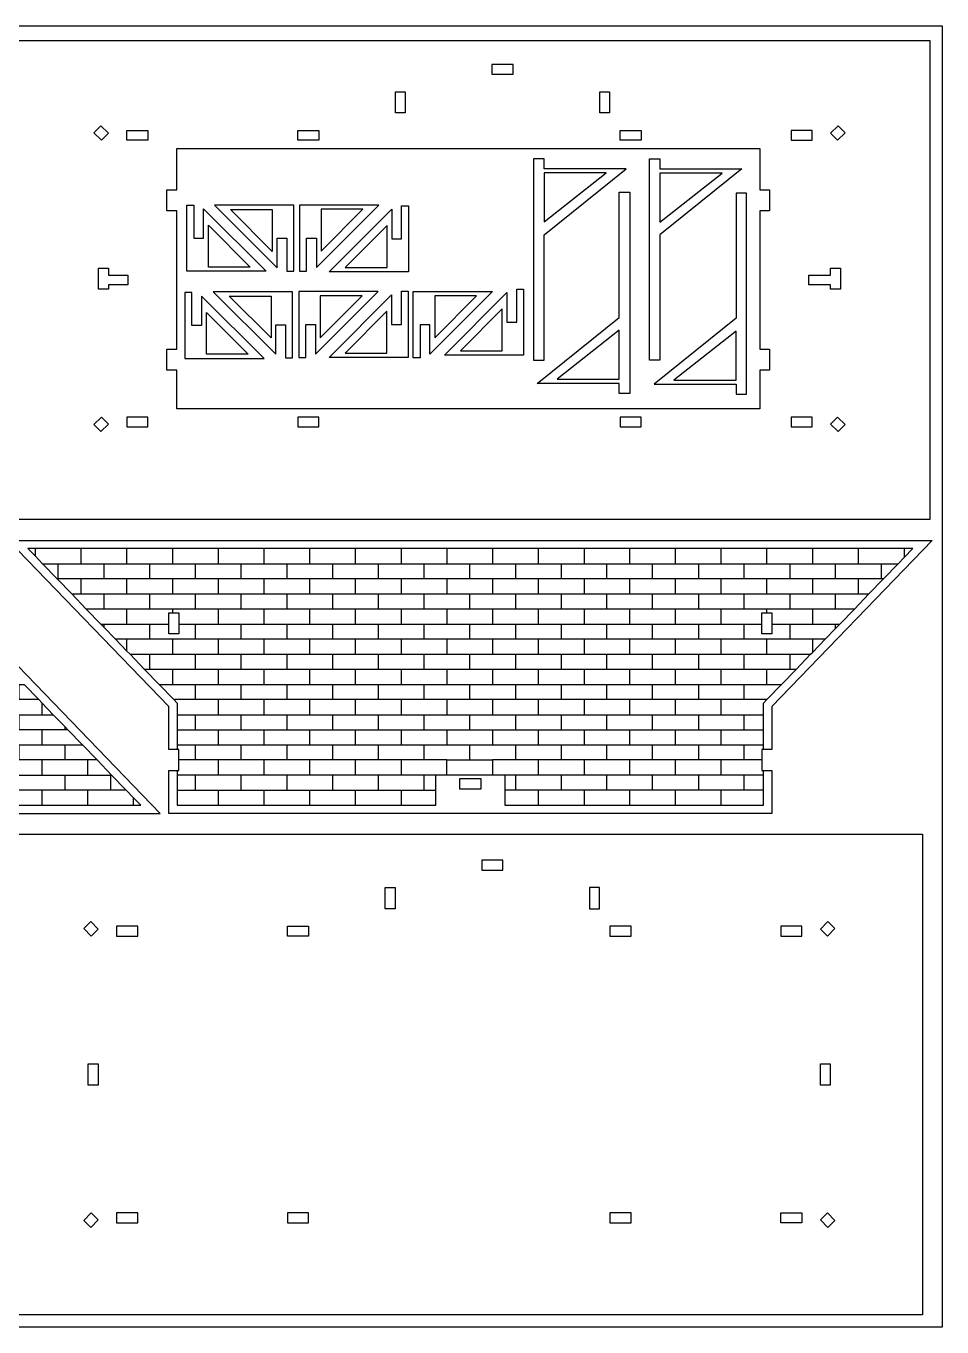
# Model space of a CAD drawing. Extents: x -838 to 1364, y -546 to 1034.
# Drawn here: x 252 to 1364, y -546 to 1034 of the extents above; entities that cross this region are included whole.
import ezdxf

# ---------------------------------------------------------------- set-up
doc = ezdxf.new("R2010")
doc.units = 0
doc.header["$MEASUREMENT"] = 0
doc.layers.get('0').update_dxf_attribs({"linetype": 'CONTINUOUS'})
doc.layers.add('ENGRAVING', color=1, linetype='CONTINUOUS')

msp = doc.modelspace()

# ---------------------------------------------------------------- linework, layer by layer
for points in [[(-838.4, -546.3), (-838.4, 1033.6), (1363.7, 1033.6), (1363.7, -546.3)], [(227.8, 434.9), (1349.2, 434.9), (1349.2, 1015.6), (227.8, 1015.6)], [(817.3, 987), (817.3, 975), (842.9, 975), (842.9, 987)], [(700.1, 928.1), (700.1, 953.7), (712.1, 953.7), (712.1, 928.1)], [(948.1, 928.1), (948.1, 953.7), (960.1, 953.7), (960.1, 928.1)], [(343.2, 894.9), (351.7, 903.4), (342.6, 912.4), (334.1, 903.9)], [(374, 894.9), (374, 906.9), (399.6, 906.9), (399.6, 894.9)], [(581.5, 894.9), (581.5, 906.9), (607.1, 906.9), (607.1, 894.9)], [(973, 894.9), (973, 906.9), (998.6, 906.9), (998.6, 894.9)], [(1180.5, 906.9), (1180.5, 894.9), (1206.1, 894.9), (1206.1, 906.9)], [(1237, 894.9), (1246, 903.9), (1237.5, 912.4), (1228.5, 903.4)], [(434.6, 568.6), (434.6, 615.6), (422.6, 615.6), (422.6, 641.3), (434.6, 641.3), (434.6, 809.2), (422.6, 809.2), (422.6, 834.8), (434.6, 834.8), (434.6, 885), (1142.4, 885), (1142.4, 834.8), (1154.4, 834.8), (1154.4, 809.2), (1142.4, 809.2), (1142.4, 641.3), (1154.4, 641.3), (1154.4, 615.6), (1142.4, 615.6), (1142.4, 568.6)], [(867.9, 872.3), (867.9, 627.9), (880.7, 627.9), (880.7, 780.1), (980.1, 860.3), (880.7, 860.3), (880.7, 872.3)], [(1008.4, 627.7), (1008.4, 872.1), (1021.3, 872.1), (1021.3, 860.1), (1120.7, 860.1), (1021.3, 779.8), (1021.3, 627.7)], [(880.7, 795.6), (956.1, 855.2), (880.7, 855.2)], [(1021.3, 795.4), (1096.7, 854.9), (1021.3, 854.9)], [(872.3, 599.5), (971.8, 679.7), (971.8, 831.9), (984.6, 831.9), (984.6, 587.5), (971.8, 587.5), (971.8, 599.5)], [(1014.2, 598.5), (1113.6, 598.5), (1113.6, 586.5), (1126.4, 586.5), (1126.4, 830.8), (1113.6, 830.8), (1113.6, 678.7)], [(447, 735.8), (447, 816), (455.2, 816), (455.2, 775.9), (467.2, 775.9), (467.2, 811.7), (543, 735.8)], [(480.6, 815.9), (556.4, 740), (556.4, 775.8), (568.4, 775.8), (568.4, 735.7), (576.6, 735.7), (576.6, 815.9)], [(500, 810.8), (550.6, 810.8), (550.6, 759.9)], [(592.1, 735.9), (592.1, 776), (604.1, 776), (604.1, 740.2), (679.9, 816.1), (583.8, 816.1), (583.8, 735.9)], [(609.8, 760.1), (660.5, 811), (609.8, 811)], [(619.8, 735.2), (695.6, 811.2), (695.6, 775.3), (707.6, 775.3), (707.6, 815.4), (715.9, 815.4), (715.9, 735.2)], [(473, 740.9), (473, 791.8), (523.6, 740.9)], [(639.2, 740.3), (689.9, 740.3), (689.9, 791.3)], [(339.7, 714), (339.7, 739.6), (351.7, 739.6), (351.7, 731.2), (375.1, 731.2), (375.1, 719.2), (351.7, 719.2), (351.7, 714)], [(1201.9, 719.2), (1201.9, 731.2), (1228.5, 731.2), (1228.5, 739.6), (1240.5, 739.6), (1240.5, 714), (1228.5, 714), (1228.5, 719.2)], [(591.2, 631), (591.2, 671.1), (603.2, 671.1), (603.2, 635.2), (679, 711.2), (582.9, 711.2), (582.9, 631)], [(619.6, 631.2), (695.4, 707.1), (695.4, 671.3), (707.4, 671.3), (707.4, 711.4), (715.7, 711.4), (715.7, 631.2)], [(730, 630.8), (721.8, 630.8), (721.8, 711.1), (817.9, 711.1), (742, 635.1), (742, 670.9), (730, 670.9)], [(759.6, 634), (835.5, 710), (835.5, 674.1), (847.5, 674.1), (847.5, 714.2), (855.7, 714.2), (855.7, 634)], [(444.6, 629.8), (540.7, 629.8), (464.8, 705.7), (464.8, 669.9), (452.8, 669.9), (452.8, 710), (444.6, 710)], [(479, 710.9), (554.8, 634.9), (554.8, 670.7), (566.8, 670.7), (566.8, 630.6), (575.1, 630.6), (575.1, 710.9)], [(498.4, 705.7), (549.1, 705.7), (549.1, 654.8)], [(608.9, 655.1), (659.6, 706.1), (608.9, 706.1)], [(747.8, 655), (798.5, 705.9), (747.8, 705.9)], [(470.6, 634.9), (470.6, 685.8), (521.3, 634.9)], [(689.7, 636.3), (689.7, 687.2), (639, 636.3)], [(779.1, 639.1), (829.7, 639.1), (829.7, 690.1)], [(896.3, 604.6), (971.8, 604.6), (971.8, 664.2)], [(1113.6, 663.1), (1038.1, 603.6), (1113.6, 603.6)], [(334.1, 549.7), (342.6, 541.2), (351.7, 550.2), (343.2, 558.7)], [(374, 546.7), (399.6, 546.7), (399.6, 558.7), (374, 558.7)], [(581.5, 558.7), (581.5, 546.7), (607.1, 546.7), (607.1, 558.7)], [(973, 546.7), (998.6, 546.7), (998.6, 558.7), (973, 558.7)], [(1180.5, 546.7), (1206.1, 546.7), (1206.1, 558.7), (1180.5, 558.7)], [(1237.5, 541.2), (1228.5, 550.2), (1237, 558.7), (1246, 549.7)], [(-706.8, 77.3), (414.6, 77.3), (219.8, 278.9), (219.8, 331.1), (209.8, 331.1), (207.8, 331.1), (207.8, 344), (207.8, 356.8), (209.8, 356.8), (219.8, 356.8), (219.8, 409), (-512, 409), (-512, 356.8), (-502, 356.8), (-500, 356.8), (-500, 344), (-500, 331.1), (-502, 331.1), (-512, 331.1), (-512, 278.9)], [(425.2, 77.4), (425.2, 129.5), (435.2, 129.5), (437.2, 129.5), (437.2, 142.4), (437.2, 155.2), (435.2, 155.2), (425.2, 155.2), (425.2, 207.4), (230.4, 409), (1351.8, 409), (1157, 207.4), (1157, 155.2), (1147, 155.2), (1145, 155.2), (1145, 142.4), (1145, 129.5), (1147, 129.5), (1157, 129.5), (1157, 77.4)], [(425.2, 295.4), (425.2, 307.3), (425.2, 321), (429.3, 321), (437.2, 321), (437.2, 307.3), (437.2, 295.4)], [(1145, 295.4), (1145, 307.3), (1145, 321), (1151.2, 321), (1157, 321), (1157, 295.4)], [(778.3, 106.7), (778.3, 119.8), (803.9, 119.8), (803.9, 106.7)], [(215.4, -531.5), (215.4, 52.3), (1339.9, 52.3), (1339.9, -531.5)], [(830.5, 8.5), (830.5, 20.5), (804.9, 20.5), (804.9, 8.5)], [(687.7, -38.3), (687.7, -12.7), (699.7, -12.7), (699.7, -38.3)], [(947.7, -38.3), (947.7, -12.7), (935.7, -12.7), (935.7, -38.3)], [(330.7, -71.6), (321.7, -62.5), (330.2, -54), (339.2, -63.1)], [(361.6, -59.6), (361.6, -71.6), (387.2, -71.6), (387.2, -59.6)], [(569.1, -71.6), (569.1, -59.6), (594.7, -59.6), (594.7, -71.6)], [(960.6, -59.6), (960.6, -71.6), (986.2, -71.6), (986.2, -59.6)], [(1168, -71.6), (1193.7, -71.6), (1193.7, -59.6), (1168, -59.6)], [(1233.6, -62.5), (1225.1, -54), (1216, -63.1), (1224.5, -71.6)], [(327.2, -252.5), (327.2, -226.8), (339.2, -226.8), (339.2, -252.5)], [(1216, -252.5), (1216, -226.8), (1228, -226.8), (1228, -252.5)], [(330.2, -425.3), (339.2, -416.2), (330.7, -407.7), (321.7, -416.8)], [(361.6, -419.7), (387.2, -419.7), (387.2, -407.7), (361.6, -407.7)], [(569.1, -419.7), (594.7, -419.7), (594.7, -407.7), (569.1, -407.7)], [(960.6, -419.7), (986.2, -419.7), (986.2, -407.7), (960.6, -407.7)], [(1168, -419.7), (1168, -407.7), (1193.7, -407.7), (1193.7, -419.7)], [(1225.1, -425.3), (1216, -416.2), (1224.5, -407.7), (1233.6, -416.8)]]:
    msp.add_lwpolyline(points, close=True)
at = {"layer": 'ENGRAVING'}
for points in [[(318.2, 399), (262.7, 399), (254, 399), (262.7, 390)], [(262.7, 399), (262.7, 390)], [(373.7, 399), (318.2, 399)], [(318.2, 399), (318.2, 380.6)], [(373.7, 399), (373.7, 380.6)], [(429.3, 399), (373.7, 399)], [(484.8, 399), (429.3, 399)], [(429.3, 399), (429.3, 380.6)], [(484.8, 399), (484.8, 380.6)], [(540.3, 399), (484.8, 399)], [(540.3, 399), (540.3, 380.6), (568.1, 380.6)], [(595.9, 399), (540.3, 399)], [(651.4, 399), (595.9, 399), (595.9, 380.6)], [(651.4, 399), (651.4, 380.6)], [(706.9, 399), (651.4, 399)], [(706.9, 399), (706.9, 380.6)], [(762.5, 399), (706.9, 399)], [(762.5, 399), (762.5, 380.6)], [(818, 399), (762.5, 399)], [(873.6, 399), (818, 399)], [(818, 399), (818, 380.6)], [(873.6, 399), (873.6, 380.6)], [(929.1, 399), (873.6, 399)], [(929.1, 399), (929.1, 380.6)], [(1262.3, 399), (1206.8, 399), (1151.2, 399), (1095.7, 399), (1040.2, 399), (984.6, 399), (929.1, 399)], [(984.6, 380.6), (984.6, 399)], [(1040.2, 380.6), (1040.2, 399)], [(1095.7, 380.6), (1095.7, 399)], [(1151.2, 380.6), (1151.2, 399)], [(1206.8, 380.6), (1206.8, 399)], [(1257.3, 325.6), (1275, 344), (1292.8, 362.3), (1310.5, 380.6), (1317.8, 388.3), (1328.2, 399)], [(1262.3, 380.6), (1262.3, 399)], [(1317.8, 399), (1262.3, 399)], [(1317.8, 399), (1317.8, 388.3)], [(1328.2, 399), (1317.8, 399)], [(262.7, 390), (271.7, 380.6)], [(271.7, 380.6), (290.4, 380.6)], [(271.7, 380.6), (289.4, 362.3)], [(290.4, 380.6), (290.4, 362.3)], [(290.4, 380.6), (318.2, 380.6)], [(318.2, 380.6), (346, 380.6), (373.7, 380.6)], [(346, 380.6), (346, 362.3)], [(373.7, 380.6), (401.5, 380.6)], [(401.5, 380.6), (429.3, 380.6)], [(401.5, 380.6), (401.5, 362.3)], [(429.3, 380.6), (457, 380.6)], [(457, 380.6), (484.8, 380.6)], [(457, 380.6), (457, 362.3)], [(484.8, 380.6), (512.6, 380.6)], [(512.6, 380.6), (540.3, 380.6)], [(512.6, 380.6), (512.6, 362.3)], [(568.1, 380.6), (595.9, 380.6)], [(568.1, 380.6), (568.1, 362.3)], [(595.9, 380.6), (623.6, 380.6), (651.4, 380.6)], [(623.6, 380.6), (623.6, 362.3)], [(651.4, 380.6), (679.2, 380.6), (706.9, 380.6)], [(679.2, 380.6), (679.2, 362.3)], [(706.9, 380.6), (734.7, 380.6), (762.5, 380.6)], [(734.7, 380.6), (734.7, 362.3)], [(762.5, 380.6), (790.2, 380.6)], [(790.2, 380.6), (818, 380.6)], [(790.2, 380.6), (790.2, 362.3)], [(818, 380.6), (845.8, 380.6)], [(845.8, 380.6), (873.6, 380.6)], [(845.8, 380.6), (845.8, 362.3)], [(873.6, 380.6), (901.3, 380.6)], [(901.3, 380.6), (929.1, 380.6)], [(901.3, 380.6), (901.3, 362.3)], [(929.1, 380.6), (956.9, 380.6)], [(956.9, 362.3), (956.9, 380.6)], [(956.9, 380.6), (984.6, 380.6), (1012.4, 380.6), (1040.2, 380.6), (1067.9, 380.6), (1095.7, 380.6), (1123.5, 380.6), (1151.2, 380.6), (1179, 380.6), (1206.8, 380.6)], [(1012.4, 362.3), (1012.4, 380.6)], [(1067.9, 380.6), (1067.9, 362.3)], [(1123.5, 362.3), (1123.5, 380.6)], [(1179, 380.6), (1179, 362.3)], [(1206.8, 380.6), (1234.5, 380.6), (1262.3, 380.6), (1290.1, 380.6)], [(1234.5, 362.3), (1234.5, 380.6)], [(1290.1, 362.3), (1290.1, 380.6)], [(1290.1, 380.6), (1310.5, 380.6)], [(290.4, 362.3), (289.4, 362.3)], [(289.4, 362.3), (307.1, 344)], [(318.2, 362.3), (290.4, 362.3)], [(346, 362.3), (318.2, 362.3)], [(318.2, 362.3), (318.2, 344)], [(373.7, 362.3), (346, 362.3)], [(401.5, 362.3), (373.7, 362.3)], [(373.7, 362.3), (373.7, 344)], [(429.3, 362.3), (401.5, 362.3)], [(457, 362.3), (429.3, 362.3)], [(429.3, 362.3), (429.3, 344)], [(484.8, 362.3), (457, 362.3)], [(484.8, 362.3), (484.8, 344), (512.6, 344)], [(512.6, 362.3), (484.8, 362.3)], [(540.3, 362.3), (512.6, 362.3)], [(540.3, 362.3), (540.3, 344)], [(568.1, 362.3), (540.3, 362.3)], [(595.9, 362.3), (568.1, 362.3)], [(595.9, 362.3), (595.9, 344)], [(623.6, 362.3), (595.9, 362.3)], [(651.4, 362.3), (623.6, 362.3)], [(679.2, 362.3), (651.4, 362.3)], [(651.4, 362.3), (651.4, 344)], [(706.9, 362.3), (679.2, 362.3)], [(706.9, 362.3), (706.9, 344)], [(734.7, 362.3), (706.9, 362.3)], [(762.5, 362.3), (734.7, 362.3)], [(762.5, 362.3), (762.5, 344)], [(790.2, 362.3), (762.5, 362.3)], [(818, 362.3), (790.2, 362.3)], [(845.8, 362.3), (818, 362.3)], [(818, 362.3), (818, 344)], [(873.6, 362.3), (845.8, 362.3)], [(873.6, 362.3), (873.6, 344)], [(901.3, 362.3), (873.6, 362.3)], [(929.1, 362.3), (901.3, 362.3)], [(929.1, 362.3), (929.1, 344)], [(956.9, 362.3), (929.1, 362.3)], [(984.6, 362.3), (956.9, 362.3)], [(984.6, 344), (984.6, 362.3)], [(1012.4, 362.3), (984.6, 362.3)], [(1040.2, 362.3), (1012.4, 362.3)], [(1067.9, 362.3), (1040.2, 362.3)], [(1040.2, 344), (1040.2, 362.3)], [(1095.7, 362.3), (1067.9, 362.3)], [(1095.7, 344), (1095.7, 362.3)], [(1123.5, 362.3), (1095.7, 362.3)], [(1179, 362.3), (1151.2, 362.3), (1123.5, 362.3)], [(1151.2, 344), (1151.2, 362.3)], [(1206.8, 362.3), (1179, 362.3)], [(1234.5, 362.3), (1206.8, 362.3)], [(1206.8, 344), (1206.8, 362.3)], [(1262.3, 362.3), (1234.5, 362.3)], [(1290.1, 362.3), (1262.3, 362.3)], [(1262.3, 344), (1262.3, 362.3)], [(1292.8, 362.3), (1290.1, 362.3)], [(307.1, 344), (318.2, 344)], [(307.1, 344), (324.8, 325.6)], [(318.2, 344), (346, 344)], [(346, 344), (346, 325.6)], [(346, 344), (373.7, 344)], [(373.7, 344), (401.5, 344)], [(401.5, 344), (401.5, 325.6)], [(401.5, 344), (429.3, 344)], [(429.3, 344), (457, 344)], [(457, 344), (484.8, 344)], [(457, 344), (457, 325.6)], [(512.6, 344), (512.6, 325.6)], [(512.6, 344), (540.3, 344)], [(540.3, 344), (568.1, 344)], [(568.1, 344), (595.9, 344)], [(568.1, 344), (568.1, 325.6)], [(595.9, 344), (623.6, 344)], [(623.6, 344), (623.6, 325.6)], [(623.6, 344), (651.4, 344)], [(651.4, 344), (679.2, 344)], [(679.2, 344), (679.2, 325.6)], [(679.2, 344), (706.9, 344)], [(706.9, 344), (734.7, 344)], [(734.7, 344), (734.7, 325.6)], [(734.7, 344), (762.5, 344)], [(762.5, 344), (790.2, 344)], [(790.2, 344), (818, 344)], [(790.2, 344), (790.2, 325.6)], [(818, 344), (845.8, 344)], [(845.8, 344), (845.8, 325.6)], [(845.8, 344), (873.6, 344)], [(873.6, 344), (901.3, 344)], [(901.3, 344), (929.1, 344)], [(901.3, 344), (901.3, 325.6)], [(929.1, 344), (956.9, 344)], [(956.9, 325.6), (956.9, 344)], [(956.9, 344), (984.6, 344)], [(984.6, 344), (1012.4, 344)], [(1012.4, 344), (1040.2, 344)], [(1040.2, 325.6), (1012.4, 325.6), (1012.4, 344)], [(1040.2, 344), (1067.9, 344)], [(1067.9, 344), (1067.9, 325.6)], [(1067.9, 344), (1095.7, 344)], [(1095.7, 344), (1123.5, 344)], [(1123.5, 325.6), (1123.5, 344), (1151.2, 344)], [(1151.2, 344), (1179, 344)], [(1179, 344), (1206.8, 344)], [(1179, 344), (1179, 325.6)], [(1206.8, 344), (1234.5, 344)], [(1234.5, 344), (1262.3, 344)], [(1234.5, 325.6), (1234.5, 344)], [(1262.3, 344), (1275, 344)], [(346, 325.6), (324.8, 325.6)], [(324.8, 325.6), (342.5, 307.3)], [(373.7, 325.6), (346, 325.6)], [(401.5, 325.6), (373.7, 325.6)], [(373.7, 325.6), (373.7, 307.3)], [(429.3, 325.6), (401.5, 325.6)], [(457, 325.6), (429.3, 325.6)], [(429.3, 325.6), (429.3, 321)], [(484.8, 325.6), (457, 325.6)], [(484.8, 325.6), (484.8, 307.3)], [(512.6, 325.6), (484.8, 325.6)], [(540.3, 325.6), (512.6, 325.6)], [(568.1, 325.6), (540.3, 325.6)], [(540.3, 325.6), (540.3, 307.3)], [(595.9, 325.6), (568.1, 325.6)], [(595.9, 325.6), (595.9, 307.3)], [(623.6, 325.6), (595.9, 325.6)], [(651.4, 325.6), (623.6, 325.6)], [(679.2, 325.6), (651.4, 325.6)], [(651.4, 325.6), (651.4, 307.3)], [(706.9, 325.6), (679.2, 325.6)], [(706.9, 325.6), (706.9, 307.3)], [(734.7, 325.6), (706.9, 325.6)], [(762.5, 325.6), (734.7, 325.6)], [(790.2, 325.6), (762.5, 325.6)], [(762.5, 325.6), (762.5, 307.3)], [(845.8, 325.6), (818, 325.6), (790.2, 325.6)], [(818, 325.6), (818, 307.3)], [(873.6, 325.6), (845.8, 325.6)], [(873.6, 325.6), (873.6, 307.3)], [(901.3, 325.6), (873.6, 325.6)], [(956.9, 325.6), (929.1, 325.6), (901.3, 325.6)], [(929.1, 325.6), (929.1, 307.3)], [(1012.4, 325.6), (984.6, 325.6), (956.9, 325.6)], [(984.6, 307.3), (984.6, 325.6)], [(1067.9, 325.6), (1040.2, 325.6)], [(1040.2, 307.3), (1040.2, 325.6)], [(1095.7, 325.6), (1067.9, 325.6)], [(1095.7, 307.3), (1095.7, 325.6)], [(1123.5, 325.6), (1095.7, 325.6)], [(1151.2, 325.6), (1123.5, 325.6)], [(1206.8, 325.6), (1179, 325.6), (1151.2, 325.6)], [(1151.2, 321), (1151.2, 325.6)], [(1234.5, 325.6), (1206.8, 325.6)], [(1206.8, 307.3), (1206.8, 325.6)], [(1257.3, 325.6), (1234.5, 325.6)], [(1239.6, 307.3), (1257.3, 325.6)], [(342.5, 307.3), (346, 303.7)], [(342.5, 307.3), (346, 307.3)], [(346, 307.3), (373.7, 307.3)], [(346, 307.3), (346, 303.7)], [(346, 303.7), (360.2, 289)], [(373.7, 307.3), (401.5, 307.3)], [(401.5, 307.3), (401.5, 289)], [(401.5, 307.3), (425.2, 307.3)], [(437.2, 307.3), (457, 307.3)], [(457, 307.3), (457, 289)], [(457, 307.3), (484.8, 307.3)], [(484.8, 307.3), (512.6, 307.3)], [(512.6, 307.3), (540.3, 307.3)], [(512.6, 307.3), (512.6, 289)], [(540.3, 307.3), (568.1, 307.3)], [(568.1, 307.3), (568.1, 289)], [(568.1, 307.3), (595.9, 307.3)], [(595.9, 307.3), (623.6, 307.3)], [(623.6, 307.3), (623.6, 289)], [(623.6, 307.3), (651.4, 307.3)], [(651.4, 307.3), (679.2, 307.3)], [(679.2, 307.3), (706.9, 307.3)], [(679.2, 307.3), (679.2, 289)], [(706.9, 307.3), (734.7, 307.3)], [(734.7, 307.3), (734.7, 289)], [(734.7, 307.3), (762.5, 307.3)], [(762.5, 307.3), (790.2, 307.3)], [(790.2, 307.3), (790.2, 289)], [(790.2, 307.3), (818, 307.3)], [(818, 307.3), (845.8, 307.3)], [(845.8, 307.3), (873.6, 307.3)], [(845.8, 307.3), (845.8, 289)], [(873.6, 307.3), (901.3, 307.3)], [(901.3, 307.3), (901.3, 289)], [(901.3, 307.3), (929.1, 307.3)], [(929.1, 307.3), (956.9, 307.3)], [(956.9, 289), (956.9, 307.3)], [(956.9, 307.3), (984.6, 307.3)], [(984.6, 307.3), (1012.4, 307.3)], [(1012.4, 289), (1012.4, 307.3)], [(1012.4, 307.3), (1040.2, 307.3)], [(1040.2, 307.3), (1067.9, 307.3)], [(1067.9, 307.3), (1067.9, 289)], [(1067.9, 307.3), (1095.7, 307.3)], [(1095.7, 307.3), (1123.5, 307.3)], [(1123.5, 307.3), (1145, 307.3)], [(1123.5, 289), (1123.5, 307.3)], [(1179, 307.3), (1179, 289), (1151.2, 289)], [(1157, 307.3), (1179, 307.3)], [(1179, 307.3), (1206.8, 307.3)], [(1206.8, 307.3), (1234.5, 307.3)], [(1221.9, 289), (1234.5, 302)], [(1234.5, 302), (1234.5, 307.3)], [(1234.5, 307.3), (1239.6, 307.3)], [(1234.5, 302), (1239.6, 307.3)], [(373.7, 289), (360.2, 289)], [(360.2, 289), (373.7, 275)], [(401.5, 289), (373.7, 289)], [(373.7, 289), (373.7, 275)], [(429.3, 289), (401.5, 289)], [(457, 289), (429.3, 289)], [(429.3, 289), (429.3, 270.7)], [(484.8, 289), (457, 289)], [(512.6, 289), (484.8, 289)], [(484.8, 289), (484.8, 270.7)], [(540.3, 289), (512.6, 289)], [(540.3, 289), (540.3, 270.7)], [(568.1, 289), (540.3, 289)], [(595.9, 289), (568.1, 289)], [(623.6, 289), (595.9, 289)], [(595.9, 289), (595.9, 270.7)], [(651.4, 289), (623.6, 289)], [(679.2, 289), (651.4, 289)], [(651.4, 289), (651.4, 270.7)], [(706.9, 289), (679.2, 289)], [(734.7, 289), (706.9, 289)], [(706.9, 289), (706.9, 270.7)], [(762.5, 289), (734.7, 289)], [(790.2, 289), (762.5, 289)], [(762.5, 289), (762.5, 270.7)], [(818, 289), (790.2, 289)], [(845.8, 289), (818, 289)], [(818, 289), (818, 270.7)], [(873.6, 289), (845.8, 289)], [(901.3, 289), (873.6, 289)], [(873.6, 289), (873.6, 270.7)], [(929.1, 289), (901.3, 289)], [(956.9, 289), (929.1, 289)], [(929.1, 289), (929.1, 270.7)], [(984.6, 270.7), (984.6, 289), (956.9, 289)], [(1040.2, 289), (1012.4, 289), (984.6, 289)], [(1067.9, 289), (1040.2, 289)], [(1040.2, 270.7), (1040.2, 289)], [(1095.7, 289), (1067.9, 289)], [(1123.5, 289), (1095.7, 289)], [(1095.7, 270.7), (1095.7, 289)], [(1151.2, 289), (1123.5, 289)], [(1151.2, 270.7), (1151.2, 289)], [(1206.8, 289), (1179, 289)], [(1206.8, 273.3), (1206.8, 289)], [(1221.9, 289), (1206.8, 289)], [(1206.8, 273.3), (1221.9, 289)], [(373.7, 275), (377.9, 270.7)], [(377.9, 270.7), (395.6, 252.3)], [(377.9, 270.7), (401.5, 270.7)], [(401.5, 270.7), (401.5, 252.3)], [(401.5, 270.7), (429.3, 270.7)], [(429.3, 270.7), (457, 270.7)], [(457, 270.7), (457, 252.3)], [(457, 270.7), (484.8, 270.7)], [(484.8, 270.7), (512.6, 270.7)], [(512.6, 270.7), (512.6, 252.3)], [(512.6, 270.7), (540.3, 270.7)], [(540.3, 270.7), (568.1, 270.7)], [(568.1, 270.7), (595.9, 270.7)], [(568.1, 270.7), (568.1, 252.3)], [(595.9, 270.7), (623.6, 270.7)], [(623.6, 270.7), (651.4, 270.7)], [(623.6, 270.7), (623.6, 252.3)], [(651.4, 270.7), (679.2, 270.7)], [(679.2, 270.7), (706.9, 270.7)], [(679.2, 270.7), (679.2, 252.3)], [(706.9, 270.7), (734.7, 270.7)], [(734.7, 270.7), (762.5, 270.7)], [(734.7, 270.7), (734.7, 252.3)], [(762.5, 270.7), (790.2, 270.7)], [(790.2, 270.7), (818, 270.7)], [(790.2, 270.7), (790.2, 252.3)], [(818, 270.7), (845.8, 270.7)], [(845.8, 270.7), (845.8, 252.3)], [(845.8, 270.7), (873.6, 270.7)], [(873.6, 270.7), (901.3, 270.7)], [(901.3, 270.7), (929.1, 270.7)], [(901.3, 270.7), (901.3, 252.3)], [(929.1, 270.7), (956.9, 270.7)], [(956.9, 252.3), (956.9, 270.7)], [(956.9, 270.7), (984.6, 270.7)], [(984.6, 270.7), (1012.4, 270.7)], [(1012.4, 252.3), (1012.4, 270.7)], [(1012.4, 270.7), (1040.2, 270.7)], [(1040.2, 270.7), (1067.9, 270.7)], [(1067.9, 270.7), (1095.7, 270.7)], [(1067.9, 270.7), (1067.9, 252.3)], [(1095.7, 270.7), (1123.5, 270.7)], [(1123.5, 270.7), (1151.2, 270.7)], [(1123.5, 252.3), (1123.5, 270.7)], [(1151.2, 270.7), (1179, 270.7)], [(1168.8, 234), (1186.5, 252.3), (1204.2, 270.7)], [(1179, 270.7), (1204.2, 270.7)], [(1179, 270.7), (1179, 252.3)], [(1204.2, 270.7), (1206.8, 273.3)], [(401.5, 252.3), (395.6, 252.3)], [(395.6, 252.3), (413.3, 234)], [(429.3, 252.3), (401.5, 252.3)], [(457, 252.3), (429.3, 252.3)], [(429.3, 252.3), (429.3, 234)], [(484.8, 252.3), (457, 252.3)], [(512.6, 252.3), (484.8, 252.3)], [(484.8, 252.3), (484.8, 234)], [(540.3, 252.3), (512.6, 252.3)], [(568.1, 252.3), (540.3, 252.3)], [(540.3, 252.3), (540.3, 234)], [(595.9, 252.3), (568.1, 252.3)], [(623.6, 252.3), (595.9, 252.3)], [(595.9, 252.3), (595.9, 234)], [(651.4, 252.3), (623.6, 252.3)], [(651.4, 252.3), (651.4, 234)], [(679.2, 252.3), (651.4, 252.3)], [(706.9, 252.3), (679.2, 252.3)], [(734.7, 252.3), (706.9, 252.3)], [(706.9, 252.3), (706.9, 234)], [(762.5, 252.3), (734.7, 252.3)], [(790.2, 252.3), (762.5, 252.3)], [(762.5, 252.3), (762.5, 234)], [(818, 252.3), (790.2, 252.3)], [(818, 252.3), (818, 234)], [(845.8, 252.3), (818, 252.3)], [(873.6, 252.3), (845.8, 252.3)], [(901.3, 252.3), (873.6, 252.3)], [(873.6, 252.3), (873.6, 234)], [(929.1, 252.3), (901.3, 252.3)], [(929.1, 252.3), (929.1, 234)], [(984.6, 252.3), (956.9, 252.3), (929.1, 252.3)], [(1040.2, 252.3), (1012.4, 252.3), (984.6, 252.3)], [(984.6, 234), (984.6, 252.3)], [(1040.2, 234), (1040.2, 252.3)], [(1067.9, 252.3), (1040.2, 252.3)], [(1095.7, 234), (1095.7, 252.3), (1067.9, 252.3)], [(1123.5, 234), (1151.2, 234), (1151.2, 252.3), (1123.5, 252.3), (1095.7, 252.3)], [(1179, 252.3), (1151.2, 252.3)], [(1186.5, 252.3), (1179, 252.3)], [(267, 215.6), (243.5, 215.6), (243.5, 234), (249.3, 234)], [(267, 215.6), (249.3, 234)], [(413.3, 234), (431.1, 215.7)], [(413.3, 234), (429.3, 234)], [(429.3, 234), (457, 234)], [(457, 234), (484.8, 234)], [(457, 234), (457, 215.7)], [(484.8, 234), (512.6, 234)], [(512.6, 234), (512.6, 215.7)], [(512.6, 234), (540.3, 234)], [(540.3, 234), (568.1, 234)], [(568.1, 234), (595.9, 234)], [(568.1, 234), (568.1, 215.7)], [(595.9, 234), (623.6, 234)], [(623.6, 234), (651.4, 234)], [(623.6, 234), (623.6, 215.7)], [(651.4, 234), (679.2, 234)], [(679.2, 234), (679.2, 215.7)], [(679.2, 234), (706.9, 234)], [(706.9, 234), (734.7, 234)], [(734.7, 234), (762.5, 234)], [(734.7, 234), (734.7, 215.7)], [(762.5, 234), (790.2, 234)], [(790.2, 234), (818, 234)], [(790.2, 234), (790.2, 215.7)], [(818, 234), (845.8, 234)], [(845.8, 234), (845.8, 215.7)], [(845.8, 234), (873.6, 234)], [(873.6, 234), (901.3, 234)], [(901.3, 234), (901.3, 215.7)], [(901.3, 234), (929.1, 234)], [(929.1, 234), (956.9, 234)], [(956.9, 234), (984.6, 234)], [(956.9, 215.7), (956.9, 234)], [(984.6, 234), (1012.4, 234)], [(1012.4, 234), (1040.2, 234)], [(1012.4, 215.7), (1012.4, 234)], [(1040.2, 234), (1067.9, 234)], [(1067.9, 234), (1095.7, 234)], [(1067.9, 234), (1067.9, 215.7)], [(1095.7, 234), (1123.5, 234)], [(1123.5, 215.7), (1123.5, 234)], [(1151.1, 215.7), (1168.8, 234)], [(1151.2, 234), (1168.8, 234)], [(271.2, 211.3), (267, 215.6)], [(284.8, 197.3), (271.2, 211.3)], [(271.2, 197.3), (271.2, 211.3)], [(457, 215.7), (431.1, 215.7)], [(431.1, 215.7), (435.2, 211.4)], [(435.2, 211.4), (435.2, 197.3)], [(512.6, 215.7), (484.8, 215.7), (457, 215.7)], [(484.8, 215.7), (484.8, 197.3)], [(540.3, 215.7), (512.6, 215.7)], [(540.3, 215.7), (540.3, 197.3)], [(568.1, 215.7), (540.3, 215.7)], [(595.9, 215.7), (568.1, 215.7)], [(595.9, 215.7), (595.9, 197.3)], [(623.6, 215.7), (595.9, 215.7)], [(651.4, 215.7), (623.6, 215.7)], [(651.4, 215.7), (651.4, 197.3)], [(679.2, 215.7), (651.4, 215.7)], [(706.9, 215.7), (679.2, 215.7)], [(734.7, 215.7), (706.9, 215.7)], [(706.9, 215.7), (706.9, 197.3)], [(762.5, 215.7), (734.7, 215.7)], [(790.2, 215.7), (762.5, 215.7)], [(762.5, 215.7), (762.5, 197.3)], [(818, 215.7), (790.2, 215.7)], [(845.8, 215.7), (818, 215.7)], [(818, 215.7), (818, 197.3)], [(873.6, 215.7), (845.8, 215.7)], [(901.3, 215.7), (873.6, 215.7)], [(873.6, 215.7), (873.6, 197.3)], [(929.1, 215.7), (901.3, 215.7)], [(929.1, 215.7), (929.1, 197.3)], [(984.6, 197.3), (984.6, 215.7), (956.9, 215.7), (929.1, 215.7)], [(1040.2, 215.7), (1012.4, 215.7), (984.6, 215.7)], [(1067.9, 215.7), (1040.2, 215.7)], [(1040.2, 197.3), (1040.2, 215.7)], [(1095.7, 215.7), (1067.9, 215.7)], [(1151.1, 215.7), (1123.5, 215.7), (1095.7, 215.7)], [(1095.7, 197.3), (1095.7, 215.7)], [(1147, 211.4), (1151.1, 215.7)], [(1147, 197.3), (1147, 211.4)], [(271.2, 179), (243.5, 179), (243.5, 197.3), (271.2, 197.3)], [(271.2, 197.3), (284.8, 197.3)], [(299, 182.6), (284.8, 197.3)], [(435.2, 197.3), (457, 197.3)], [(435.2, 197.3), (435.2, 179)], [(457, 197.3), (484.8, 197.3)], [(457, 197.3), (457, 179)], [(484.8, 197.3), (512.6, 197.3)], [(512.6, 197.3), (512.6, 179)], [(512.6, 197.3), (540.3, 197.3)], [(540.3, 197.3), (568.1, 197.3)], [(568.1, 197.3), (568.1, 179)], [(568.1, 197.3), (595.9, 197.3)], [(595.9, 197.3), (623.6, 197.3)], [(623.6, 197.3), (651.4, 197.3)], [(623.6, 197.3), (623.6, 179)], [(651.4, 197.3), (679.2, 197.3)], [(679.2, 197.3), (679.2, 179)], [(679.2, 197.3), (706.9, 197.3)], [(706.9, 197.3), (734.7, 197.3)], [(734.7, 197.3), (762.5, 197.3)], [(734.7, 197.3), (734.7, 179)], [(762.5, 197.3), (790.2, 197.3)], [(790.2, 197.3), (818, 197.3)], [(790.2, 197.3), (790.2, 179), (818, 179)], [(818, 197.3), (845.8, 197.3)], [(845.8, 197.3), (873.6, 197.3), (901.3, 197.3), (901.3, 179)], [(845.8, 197.3), (845.8, 179)], [(901.3, 197.3), (929.1, 197.3)], [(929.1, 197.3), (956.9, 197.3)], [(956.9, 197.3), (984.6, 197.3)], [(956.9, 179), (956.9, 197.3)], [(984.6, 197.3), (1012.4, 197.3)], [(1012.4, 197.3), (1040.2, 197.3)], [(1012.4, 179), (1012.4, 197.3)], [(1040.2, 197.3), (1067.9, 197.3)], [(1067.9, 197.3), (1095.7, 197.3)], [(1067.9, 197.3), (1067.9, 179), (1095.7, 179)], [(1095.7, 197.3), (1123.5, 197.3)], [(1123.5, 179), (1123.5, 197.3)], [(1123.5, 197.3), (1147, 197.3)], [(1147, 179), (1147, 197.3)], [(271.2, 160.7), (271.2, 179)], [(299, 179), (271.2, 179)], [(299, 179), (299, 182.6)], [(302.5, 179), (299, 182.6)], [(302.5, 179), (299, 179)], [(320.2, 160.7), (302.5, 179)], [(435.2, 179), (457, 179)], [(435.2, 179), (435.2, 160.7)], [(457, 179), (484.8, 179), (512.6, 179)], [(484.8, 179), (484.8, 160.7), (512.6, 160.7), (540.3, 160.7)], [(512.6, 179), (540.3, 179)], [(540.3, 179), (568.1, 179)], [(540.3, 179), (540.3, 160.7), (568.1, 160.7), (595.9, 160.7)], [(568.1, 179), (595.9, 179)], [(595.9, 179), (595.9, 160.7)], [(595.9, 179), (623.6, 179)], [(623.6, 179), (651.4, 179), (679.2, 179)], [(651.4, 179), (651.4, 160.7)], [(679.2, 179), (706.9, 179)], [(706.9, 179), (734.7, 179)], [(706.9, 179), (706.9, 160.7), (734.7, 160.7), (762.5, 160.7)], [(734.7, 179), (762.5, 179)], [(762.5, 179), (790.2, 179)], [(762.5, 179), (762.5, 160.7), (790.2, 160.7), (818, 160.7)], [(818, 179), (845.8, 179)], [(818, 179), (818, 160.7), (845.8, 160.7), (873.6, 160.7)], [(845.8, 179), (873.6, 179)], [(873.6, 179), (901.3, 179)], [(873.6, 179), (873.6, 160.7), (901.3, 160.7), (929.1, 160.7)], [(901.3, 179), (929.1, 179)], [(929.1, 179), (956.9, 179)], [(929.1, 179), (929.1, 160.7)], [(956.9, 179), (984.6, 179)], [(984.6, 179), (1012.4, 179)], [(984.6, 160.7), (984.6, 179)], [(1012.4, 179), (1040.2, 179)], [(1012.4, 160.7), (1040.2, 160.7), (1040.2, 179)], [(1040.2, 179), (1067.9, 179)], [(1095.7, 179), (1123.5, 179)], [(1095.7, 160.7), (1095.7, 179)], [(1123.5, 179), (1147, 179)], [(1147, 160.7), (1147, 179)], [(299, 142.3), (271.2, 142.3), (243.5, 142.3), (243.5, 160.7), (271.2, 160.7), (299, 160.7)], [(299, 142.3), (299, 160.7)], [(299, 160.7), (320.2, 160.7)], [(337.9, 142.3), (320.2, 160.7)], [(435.2, 160.7), (457, 160.7), (484.8, 160.7)], [(435.2, 160.7), (435.2, 155.2)], [(457, 160.7), (457, 142.4)], [(512.6, 160.7), (512.6, 142.4)], [(568.1, 160.7), (568.1, 142.4)], [(595.9, 160.7), (623.6, 160.7), (651.4, 160.7)], [(623.6, 160.7), (623.6, 142.4)], [(651.4, 160.7), (679.2, 160.7)], [(679.2, 160.7), (706.9, 160.7)], [(679.2, 160.7), (679.2, 142.4)], [(734.7, 160.7), (734.7, 142.4)], [(790.2, 160.7), (790.2, 142.4)], [(845.8, 160.7), (845.8, 142.4)], [(901.3, 160.7), (901.3, 142.4)], [(929.1, 160.7), (956.9, 160.7)], [(956.9, 160.7), (984.6, 160.7)], [(956.9, 142.4), (956.9, 160.7)], [(984.6, 160.7), (1012.4, 160.7)], [(1012.4, 142.4), (1012.4, 160.7)], [(1040.2, 160.7), (1067.9, 160.7)], [(1067.9, 160.7), (1095.7, 160.7)], [(1067.9, 160.7), (1067.9, 142.4)], [(1095.7, 160.7), (1123.5, 160.7)], [(1123.5, 142.4), (1123.5, 160.7)], [(1123.5, 160.7), (1147, 160.7)], [(1147, 155.2), (1147, 160.7)], [(271.2, 124), (271.2, 142.3)], [(326.8, 142.3), (299, 142.3)], [(326.8, 124), (326.8, 142.3)], [(337.9, 142.3), (326.8, 142.3)], [(355.6, 124), (337.9, 142.3)], [(457, 142.4), (437.2, 142.4)], [(484.8, 142.4), (457, 142.4)], [(484.8, 142.4), (484.8, 124)], [(512.6, 142.4), (484.8, 142.4)], [(540.3, 142.4), (512.6, 142.4)], [(568.1, 142.4), (540.3, 142.4), (540.3, 124)], [(595.9, 142.4), (568.1, 142.4)], [(623.6, 142.4), (595.9, 142.4), (595.9, 124)], [(651.4, 142.4), (623.6, 142.4)], [(651.4, 142.4), (651.4, 124), (623.6, 124)], [(679.2, 142.4), (651.4, 142.4)], [(706.9, 142.4), (679.2, 142.4)], [(734.7, 142.4), (706.9, 142.4)], [(706.9, 142.4), (706.9, 124)], [(833.1, 124), (818, 124), (762.5, 124), (762.5, 142.4), (734.7, 142.4)], [(762.5, 142.4), (790.2, 142.4), (818, 142.4)], [(845.8, 142.4), (818, 142.4), (818, 124)], [(873.6, 142.4), (845.8, 142.4)], [(873.6, 142.4), (873.6, 124)], [(901.3, 142.4), (873.6, 142.4)], [(929.1, 142.4), (901.3, 142.4)], [(929.1, 142.4), (929.1, 124)], [(984.6, 142.4), (956.9, 142.4), (929.1, 142.4)], [(1040.2, 142.4), (1012.4, 142.4), (984.6, 142.4)], [(984.6, 124), (984.6, 142.4)], [(1095.7, 142.4), (1067.9, 142.4), (1040.2, 142.4)], [(1040.2, 124), (1040.2, 142.4)], [(1123.5, 142.4), (1095.7, 142.4)], [(1095.7, 124), (1095.7, 142.4)], [(1145, 142.4), (1123.5, 142.4)], [(435.2, 129.5), (435.2, 124)], [(1147, 124), (1147, 129.5)], [(243.5, 124), (271.2, 124)], [(271.2, 124), (299, 124)], [(299, 124), (326.8, 124)], [(299, 105.7), (299, 124)], [(326.8, 124), (354.5, 124)], [(354.5, 124), (355.6, 124)], [(354.5, 105.7), (354.5, 124)], [(373.3, 105.7), (355.6, 124)], [(457, 124), (435.2, 124)], [(435.2, 124), (435.2, 105.7)], [(457, 124), (457, 105.7)], [(484.8, 124), (457, 124)], [(512.6, 124), (484.8, 124)], [(540.3, 124), (512.6, 124)], [(512.6, 124), (512.6, 105.7)], [(568.1, 124), (540.3, 124)], [(595.9, 124), (568.1, 124)], [(568.1, 124), (568.1, 105.7)], [(623.6, 124), (595.9, 124)], [(623.6, 124), (623.6, 105.7)], [(679.2, 124), (651.4, 124)], [(679.2, 124), (679.2, 105.7)], [(734.7, 124), (706.9, 124), (679.2, 124)], [(734.7, 124), (734.7, 105.7)], [(749, 124), (734.7, 124)], [(749, 87.4), (749, 105.7), (749, 124)], [(762.5, 124), (749, 124)], [(845.8, 124), (833.1, 124)], [(833.1, 124), (833.1, 105.7)], [(845.8, 124), (845.8, 105.7)], [(873.6, 124), (845.8, 124)], [(901.3, 124), (873.6, 124)], [(929.1, 124), (901.3, 124)], [(901.3, 124), (901.3, 105.7)], [(956.9, 105.7), (956.9, 124), (929.1, 124)], [(1012.4, 124), (984.6, 124), (956.9, 124)], [(1012.4, 105.7), (1012.4, 124)], [(1067.9, 124), (1040.2, 124), (1012.4, 124)], [(1095.7, 124), (1067.9, 124), (1067.9, 105.7)], [(1123.5, 124), (1095.7, 124)], [(1147, 124), (1123.5, 124)], [(1123.5, 105.7), (1123.5, 124)], [(1147, 105.7), (1147, 124)], [(271.2, 105.7), (243.5, 105.7)], [(271.2, 87.3), (271.2, 105.7)], [(299, 105.7), (271.2, 105.7)], [(326.8, 105.7), (299, 105.7)], [(326.8, 87.3), (326.8, 105.7)], [(354.5, 105.7), (326.8, 105.7)], [(373.3, 105.7), (354.5, 105.7)], [(382.3, 96.3), (373.3, 105.7)], [(382.3, 87.3), (382.3, 96.3)], [(391, 87.3), (382.3, 96.3)], [(435.2, 105.7), (457, 105.7)], [(435.2, 105.7), (435.2, 87.4), (484.8, 87.4)], [(457, 105.7), (484.8, 105.7)], [(484.8, 105.7), (512.6, 105.7)], [(484.8, 105.7), (484.8, 87.4)], [(512.6, 105.7), (540.3, 105.7)], [(540.3, 105.7), (568.1, 105.7)], [(540.3, 105.7), (540.3, 87.4)], [(568.1, 105.7), (595.9, 105.7)], [(595.9, 105.7), (595.9, 87.4)], [(595.9, 105.7), (623.6, 105.7)], [(623.6, 105.7), (651.4, 105.7)], [(651.4, 105.7), (679.2, 105.7), (706.9, 105.7)], [(651.4, 105.7), (651.4, 87.4)], [(706.9, 105.7), (734.7, 105.7), (749, 105.7)], [(706.9, 105.7), (706.9, 87.4)], [(845.8, 105.7), (833.1, 105.7)], [(833.1, 105.7), (833.1, 87.4), (873.6, 87.4)], [(873.6, 105.7), (845.8, 105.7)], [(901.3, 105.7), (873.6, 105.7), (873.6, 87.4)], [(929.1, 105.7), (901.3, 105.7)], [(929.1, 105.7), (929.1, 87.4)], [(984.6, 87.4), (984.6, 105.7), (956.9, 105.7), (929.1, 105.7)], [(1040.2, 105.7), (1012.4, 105.7), (984.6, 105.7)], [(1067.9, 105.7), (1040.2, 105.7)], [(1040.2, 87.4), (1040.2, 105.7)], [(1095.7, 105.7), (1067.9, 105.7)], [(1147, 105.7), (1123.5, 105.7), (1095.7, 105.7)], [(1095.7, 87.4), (1095.7, 105.7)], [(1095.7, 87.4), (1147, 87.4), (1147, 105.7)], [(215.7, 87.3), (271.2, 87.3)], [(271.2, 87.3), (326.8, 87.3)], [(326.8, 87.3), (382.3, 87.3)], [(382.3, 87.3), (391, 87.3)], [(484.8, 87.4), (540.3, 87.4)], [(540.3, 87.4), (595.9, 87.4)], [(595.9, 87.4), (651.4, 87.4)], [(651.4, 87.4), (706.9, 87.4)], [(706.9, 87.4), (749, 87.4)], [(873.6, 87.4), (929.1, 87.4)], [(929.1, 87.4), (984.6, 87.4), (1040.2, 87.4)], [(1040.2, 87.4), (1095.7, 87.4)]]:
    msp.add_lwpolyline(points, dxfattribs=at)

doc.saveas('drawing.dxf')
